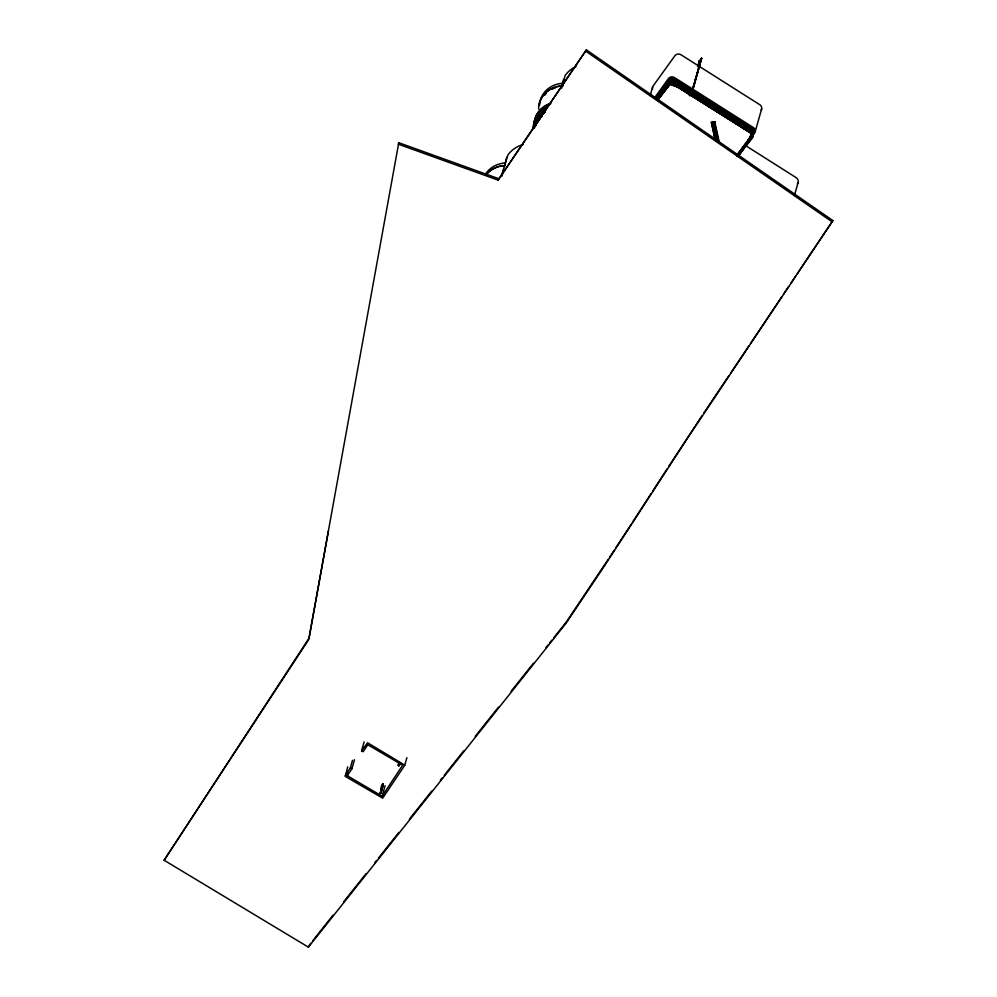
<?xml version="1.0" encoding="UTF-8"?>
<svg xmlns="http://www.w3.org/2000/svg" width="997" height="997" viewBox="0 0 997 997"><rect width="100%" height="100%" fill="white"/><g stroke="black" fill="none" stroke-linecap="round" stroke-linejoin="round"><path stroke-width="1.5" d="M657.846 95.999L666.507 85.381L667.005 85.867L666.507 85.381M737.493 156.379L752.074 136.95L751.663 133.486L671.106 82.763L658.008 99.912M657.821 98.915L671.342 81.617L752.249 132.526L752.448 137.175L737.88 156.367M737.282 155.108L752.785 134.47L752.361 130.993L671.816 80.283L657.771 98.628M666.245 86.664L672.053 79.124L752.959 130.046L753.159 134.682L749.52 139.48M667.217 83.399L680.44 88.072L680.615 87.412L680.44 88.072M535.19 125.722L535.825 122.544L535.775 125.821M535.264 125.423L535.825 122.544M501.454 175.808L507.897 154.971A30.571 27.667 15.8 0 1 523.163 144.503M536.349 120.051C536.523 121.784 538.804 116.774 541.645 116.686M328.412 531.065L309.107 638.092L164.119 860.249L308.385 947.15L565.947 623.387L604.431 565.96L687.606 438.069L832.881 220.574L586.386 49.85L498.101 180.121L398.351 144.204L398.775 142.708L498.525 178.637M398.775 142.708L308.684 639.588L164.119 860.249M751.663 133.486L671.093 82.975L671.342 81.617L657.21 99.326M752.361 130.993L671.791 80.495L672.028 79.174L664.513 88.571M380.031 793.014C381.776 794.584 379.608 787.381 382.599 783.866M398.376 765.285C401.305 764.45 395.909 768.002 399.286 762.044M501.765 176.407L503.784 169.278M504.594 166.424L506.7 157.264M406.888 757.658L404.657 765.447L382.686 798.161L345.336 776.414L347.704 766.818M364.129 741.855L361.587 750.841L363.157 751.763L367.793 744.747L402.638 765.222L382.138 796.192L347.292 775.716L348.14 772.725M345.161 775.791L350.371 767.79L352.489 760.312M347.292 775.716L351.941 768.712L354.483 759.726M308.385 947.15L310.74 943.224M561.236 87.611L563.666 79.05M561.548 88.21L563.978 79.648M498.101 180.121L586.386 49.85M380.156 793.288L382.836 783.692M380.418 793.438L383.147 783.679M380.729 793.425L382.998 785.312M380.966 793.251L383.122 785.586M382.138 796.192L385.104 785.711M398.501 765.546L399.336 762.593M398.775 765.708L399.61 762.742M399.087 765.696L399.922 762.73M399.311 765.509L400.146 762.555M650.231 95.5L652.649 86.951M689.488 95.139C692.491 94.403 687.033 97.781 690.323 92.16M697.576 66.562L699.807 60.431L698.847 65.603M689.6 95.413L690.447 92.434M697.813 66.388L699.495 60.431M689.862 95.575L690.709 92.596M698.124 66.388L699.807 60.431M690.173 95.575L691.22 91.886M698.386 66.55L700.068 60.593M690.41 95.4L691.332 92.148M691.444 92.933L701.502 58.15L692.03 92.92L691.357 92.733L692.03 92.92M691.631 93.045L701.502 58.15M691.856 93.045L701.689 58.275M755.215 131.616L761.671 108.81M794.435 195.499L798.074 182.663M699.258 60.605L700.181 60.867M701.776 58.462L701.277 58.15M680.988 85.418L695.034 96.933L681.25 85.268M709.241 106.367L695.582 94.428L709.677 105.832L709.191 106.355L695.582 94.428M723.672 115.54L709.939 103.763L724.158 115.004L723.672 115.54L724.158 115.004M724.42 113.047L724.856 112.524L738.59 124.289M752.199 131.143L752.523 130.445L752.797 132.751M751.489 133.635L751.813 132.925L671.268 82.215L657.995 99.214M752.336 134.084L739.026 121.946M753.483 131.554L744.609 147.07L752.959 131.28L753.558 131.616L752.959 131.28M744.771 147.17L753.121 131.355M745.183 147.357L753.321 131.454M737.867 156.055L745.258 144.503L745.818 144.877M738.029 156.18L745.494 144.677M738.216 156.292L745.681 144.802L738.366 156.367M632.634 522.079L651.103 493.577M652.786 490.985L667.055 468.964M668.725 466.372L701.913 415.886M540.922 114.181L533.856 124.887L534.155 127.828M540.224 116.674L533.245 127.566M533.158 127.367L540.125 117.01M534.267 125.261L541.059 114.854L543.427 113.558M533.719 127.192L539.664 118.095M533.557 127.753L540.362 117.347M538.193 119.69L539.875 117.135M534.691 125.348L541.383 115.141M534.143 127.292L536.66 123.454M537.333 122.731L539.851 118.905M608.22 559.329L566.371 621.904L553.759 637.731M609.902 556.762L614.115 550.344M615.797 547.777L631.799 523.375M540.025 117.771L541.832 115.178M361.587 750.841L367.594 742.777L404.77 765.148M703.645 413.294L728.795 375.782M730.539 373.202L748.747 346.034M750.479 343.454L781.71 296.894M783.443 294.302L788.652 286.538M791.244 282.662L795.581 276.194M797.326 273.602L832.881 220.574M654.879 97.407L668.489 78.501A4.462 4.038 15.8 0 1 674.57 77.604L753.545 127.666A4.449 4.025 15.8 0 1 754.766 132.825L751.252 137.711M655.453 98.678L669.473 79.187A3.24 2.929 15.8 0 1 673.922 78.501L752.585 128.351A3.24 2.929 15.8 0 1 753.57 132.476M655.914 98.952L669.062 80.682A3.24 2.929 15.8 0 1 673.498 79.997L752.162 129.847A3.24 2.929 15.8 0 1 753.146 133.972M737.73 155.358L741.357 150.323M746.803 142.783L750.417 137.748M738.976 154.784L747.75 142.583M737.007 155.021L752.511 134.184M737.207 156.292L751.8 136.676L751.588 133.299L671.18 82.639M737.444 154.56L751.115 136.34M738.565 154.622L752.237 136.402L751.813 132.925M737.83 154.535L744.211 146.135M748.759 140.128L750.579 137.736M737.668 155.083L747.688 141.886M738.029 155.819L752.61 136.626L752.062 132.613L671.33 81.816M737.493 155.42L739.388 152.952M738.677 155.445L752.947 137.15L752.124 132.8L671.255 81.953M656.799 99.164L658.693 96.734M666.283 87.013L671.966 79.723L678.471 83.81M656.637 99.712L671.816 80.283M657.833 99.775L671.106 82.763M656.599 98.865L658.519 96.422M656.437 99.426L671.878 79.885L752.61 130.669M657.659 99.463L671.168 82.377L751.9 133.162M312.672 940.794L332.986 915.234M343.641 901.849L365.887 873.858M374.598 862.904L376.53 860.473M378.474 858.043L398.788 832.483M409.431 819.098L431.689 791.107M440.4 780.153L442.332 777.722M444.263 775.292L463.617 750.953M475.233 736.347L498.5 707.122M511.1 691.295L533.407 663.292M546.007 647.464L547.951 645.034M549.883 642.591L551.827 640.161M656.038 99.189L659.802 94.466M657.97 96.173L666.706 85.393M658.157 96.298L666.893 85.518M658.344 96.31L667.005 85.692M681.375 84.994L694.884 97.095M753.134 132.8L752.959 130.046M536.311 120.226L541.82 116.736M536.386 120.438L540.274 117.958M536.548 120.587L540.424 118.12M540.773 114.269L544.536 112.2M540.823 114.53L544.437 112.536M544.773 112.349L541.221 114.306L534.417 124.712L534.716 127.641M711.372 122.444L714.874 121.784L711.372 122.444L714.936 138.944M667.442 82.851L680.664 87.537M667.329 82.988L680.639 87.736M667.242 83.187L680.552 87.948M350.371 767.79L351.941 768.712M672.028 79.336L752.76 130.121M671.953 79.461L752.835 130.308L753.582 134.421M682.359 86.265L684.964 87.91M691.457 91.998L694.062 93.631M696.654 95.263L700.555 97.718M704.455 100.174L714.837 106.716M720.033 109.994L722.638 111.627M734.328 118.992L736.933 120.625M747.326 127.167L751.215 129.622M671.891 80.146L688.753 90.764M691.345 92.409L715.983 107.925M719.871 110.38L731.536 117.733M734.141 119.366L741.918 124.264M744.51 125.896L752.286 130.806L752.61 133.835M671.816 80.445L741.631 124.438M744.261 126.096L752.162 131.068M671.118 82.925L751.464 133.561M700.879 96.908L703.508 98.566M745.158 145.325L796.03 177.566A4.86 4.399 15.8 0 1 797.525 183.735M585.962 51.346L832.458 222.069M724.694 112.611L738.465 124.451M724.545 112.773L738.316 124.625M724.42 112.935L738.191 124.712M710.213 103.439L724.109 115.116M710.063 103.601L723.984 115.278M709.939 103.763L723.834 115.44M695.732 94.254L709.627 105.944M695.47 94.59L709.353 106.268M681.25 85.081L695.034 96.933M739.176 121.784L752.723 133.785M738.902 122.108L752.448 134.109M564.377 78.227L565.262 75.323A30.571 27.667 15.8 0 1 575.967 66.55M533.943 125.086L534.342 127.678M714.724 121.671L719.423 142.77M714.351 122.02L718.563 141.449M713.964 121.734L714.625 124.75M713.354 122.295L717.553 141.699M712.269 122.494L716.158 140.403M713.84 131.23L715.472 138.745M711.509 122.556L715.397 140.502M487.022 173.79A26.533 24.003 15.8 0 1 504.17 165.614M485.826 173.64A26.533 24.003 15.8 0 1 504.931 162.96M485.801 175.098A26.632 24.09 15.8 0 1 503.298 165.602M544.374 95.276A25.772 23.317 15.8 0 1 545.845 93.668M552.164 89.194A25.772 23.317 15.8 0 1 555.317 87.91M544.487 95.214A25.685 23.243 15.8 0 1 545.945 93.606M536.486 116.985A25.772 23.317 15.8 0 1 537.931 114.107M538.505 113.197A25.772 23.317 15.8 0 1 549.671 104.461M536.61 116.898A25.685 23.243 15.8 0 1 538.044 114.032M539.9 111.39A25.685 23.243 15.8 0 1 549.733 104.423M536.548 117.123A25.685 23.243 15.8 0 1 537.981 114.256M542.094 109.259A25.685 23.243 15.8 0 1 547.602 105.557M543.166 108.411A25.448 23.031 15.8 0 1 547.802 105.445M545.097 107.315A25.174 22.781 15.8 0 1 547.939 105.682M542.243 109.483A25.448 23.031 15.8 0 1 544.823 107.464M539.078 105.009A26.533 24.003 15.8 0 1 561.535 85.966M539.502 105.483A26.533 24.003 15.8 0 1 562.283 83.312M533.046 128.301A26.533 24.003 15.8 0 1 546.468 108.548M534.355 121.684A26.533 24.003 15.8 0 1 550.568 103.85M534.118 123.528A26.632 24.09 15.8 0 1 550.83 103.214M538.642 109.022A26.632 24.09 15.8 0 1 563.367 85.792M672.352 79.087A2.019 1.832 15.8 0 1 672.925 79.224M652.586 89.02A4.462 4.038 15.8 0 1 653.16 85.941L674.944 55.695A4.462 4.038 15.8 0 1 681.026 54.798L760.001 104.847A4.449 4.025 15.8 0 1 761.222 110.019M534.143 126.881A25.311 22.906 15.8 0 1 545.247 111.751M534.317 127.242A25.311 22.906 15.8 0 1 545.671 110.256"/></g></svg>
